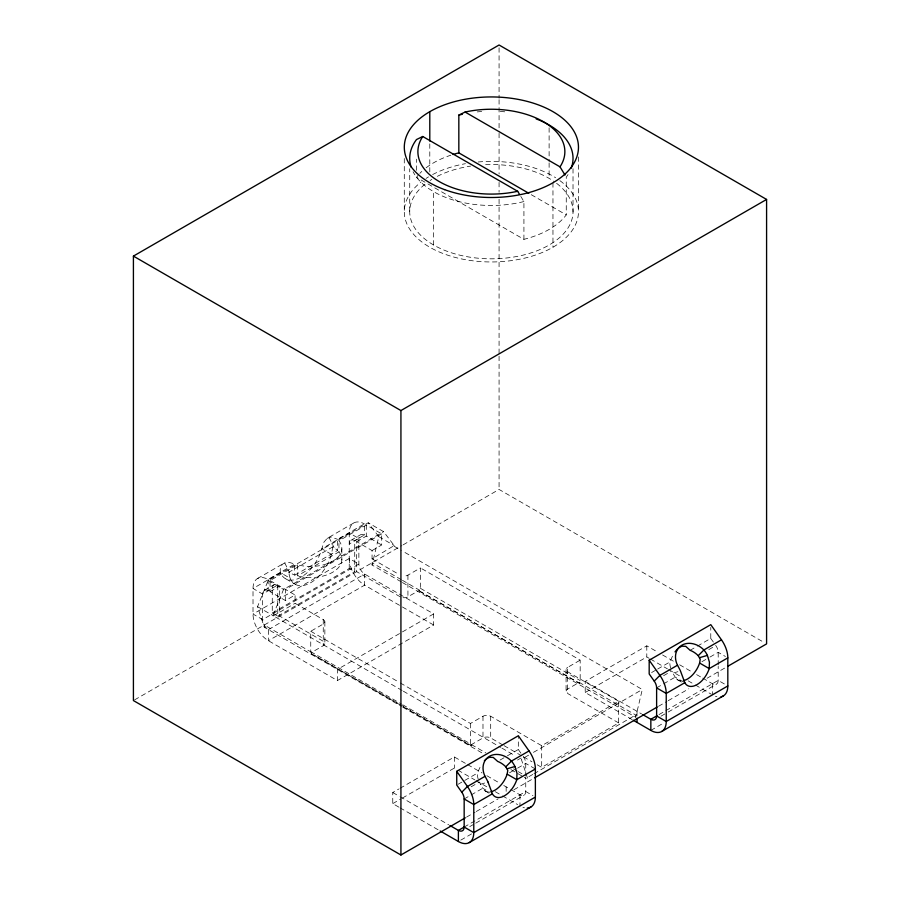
<?xml version="1.0" encoding="UTF-8"?>
<svg xmlns="http://www.w3.org/2000/svg" width="900" height="900" viewBox="0 0 900 900"><rect width="100%" height="100%" fill="white"/><g stroke="black" fill="none" stroke-linecap="round" stroke-linejoin="round"><path stroke-width="0.67" stroke-dasharray="4.5 3.38" d="M409.725 211.32L409.736 168.773M416.498 170.325L416.498 159.131M433.642 245.014L433.642 191.666A81.653 47.149 0 0 1 413.066 171.72M418.106 175.32A81.653 47.137 0 0 0 416.498 177.322L523.924 239.344A81.653 47.137 0 0 0 566.257 214.898L566.257 177.12A81.653 47.149 0 0 0 569.126 172.732M294.84 575.134L337.657 550.418L332.854 546.84L288.641 572.366L294.84 575.134L294.39 563.805M332.854 546.84L331.414 554.332A31.297 18.067 -60 0 1 310.748 582.694A31.297 18.067 -60 0 1 290.081 578.205L280.451 572.648C279.517 568.946 280.8 564.21 284.76 562.95A21.24 11.509 44.4 0 1 289.474 562.5L294.885 564.007L268.132 579.454A21.769 12.566 60 0 0 253.013 588.488L253.013 614.048A21.769 12.566 60 0 0 268.403 640.71L337.421 680.558L433.642 625.005L433.642 613.89L364.635 574.054A8.168 4.714 60 0 1 358.864 564.053L358.864 538.493A8.168 4.714 60 0 1 364.365 535.005L364.365 523.89L337.613 539.336L337.657 550.418M401.22 581.839L372.06 564.998L378.799 536.67L368.213 522.776L268.132 580.556L257.546 606.668L264.285 627.221L401.58 706.489M400.241 596.824L356.659 571.669L356.659 541.665L372.06 550.553L372.06 558.877L394.189 545.558L383.603 531.664L368.213 522.776M402.457 580.331L419.479 590.164C420.761 594.945 420.559 568.249 420.446 567.923L407.936 575.145A5.445 3.139 0 0 1 403.02 576M419.479 591.266L579.521 683.314L580.174 680.558L580.174 660.139L420.446 567.923M402.435 582.536L635.715 717.221L642.296 689.512L402.559 551.104M478.204 779.107A19.046 15.367 44.7 0 1 477.382 773.134L480.656 765.9M670.646 668.002A19.046 15.367 44.7 0 1 669.836 662.029L673.11 654.795M402.098 690.491L272.947 615.555L283.534 589.444L383.603 531.664M353.655 523.024L327.173 538.346L323.989 542.059L321.795 548.786A31.297 18.067 -60 0 1 301.129 577.136A31.297 18.067 -60 0 1 280.451 572.648L253.013 588.488L262.631 594.045L272.261 588.488A8.168 4.714 60 0 1 277.762 585.011L277.762 616.117L272.261 612.934L272.261 588.488M257.423 578.587L283.5 563.524M502.83 744.952L490.691 737.933A5.445 3.139 0 0 0 482.985 737.933L471.442 744.604L471.139 745.886L311.4 653.67L310.748 651.668L310.748 631.26L323.257 624.038A5.445 3.139 0 0 0 323.257 619.594L295.076 603.315L295.076 595.001L285.457 600.559L270.056 591.671L270.056 580.556L297.394 564.773A31.297 18.067 0 0 0 332.685 561.161A31.297 18.067 0 0 0 338.951 540.788L366.289 525.004L381.679 533.891L381.679 545.006L372.06 550.553M264.229 590.366L273.847 584.809M350.831 540.371L360.45 534.814M433.642 625.005L364.635 585.158L268.403 640.71L268.403 629.606A8.168 4.714 60 0 1 262.631 619.605L262.631 594.045A8.168 4.714 60 0 1 268.132 590.569L277.762 585.011M331.414 554.332L321.795 548.786L349.234 532.935L358.864 538.493L349.234 544.05A8.168 4.714 60 0 1 354.735 540.562L364.365 535.005M270.056 591.671L279.686 586.114L279.686 616.117L323.257 641.273A5.445 3.139 0 0 1 323.257 645.716L311.704 652.376L264.285 625.005L264.285 627.221M297.394 564.773L297.394 575.887L338.951 551.891L338.951 540.788M356.659 541.665L366.289 536.119L381.679 545.006M381.679 533.891L285.457 589.444L285.457 600.559M349.234 558.495L253.013 614.048L262.631 619.605L358.864 564.053L349.234 558.495A21.769 12.566 60 0 0 364.635 585.158L364.635 574.054L268.403 629.606M272.261 612.934L349.234 568.496L354.735 571.669L354.735 540.562M273.094 616.016L295.076 603.315M277.762 616.117L354.735 571.669M134.629 699.851L401.895 545.558M403.11 544.86L499.072 489.442L764.145 642.488M403.02 597.69A5.445 3.139 0 0 0 407.936 596.824L419.479 590.164M311.4 653.67L398.835 703.8M433.642 613.89L337.421 669.442L337.421 680.558M400.298 682.954L470.475 723.476L482.985 716.254A5.445 3.139 0 0 1 490.691 716.254L541.688 745.695L618.671 701.258L618.671 722.936L541.688 767.385L536.827 764.572M618.671 722.936L567.664 693.495L567.664 667.361L580.174 660.139M635.715 717.221L635.715 715.005L579.217 682.38L567.664 689.051A5.445 3.139 0 0 0 567.664 693.495M398.835 807.131L392.76 803.621L392.76 792.506L398.801 789.019M400.005 788.321L454.343 756.956L466.391 763.909M632.194 719.64L585.214 692.505L585.214 681.401L646.796 645.84L657.731 652.163M392.76 803.621L401.209 798.739M402.424 798.041L454.343 768.06L456.75 769.455M585.214 692.505L646.796 656.955L649.226 658.361M457.954 784.361L477.382 773.134M500.096 760.028L506.171 756.518M507.386 755.82L518.321 749.509L518.321 735.773M651.611 672.548L656.471 669.746M657.686 669.038L669.836 662.029M690.12 650.317L696.195 646.808M697.41 646.11L710.775 638.393L710.775 627.413M471.161 786.803L479.363 782.066L482.749 788.254L489.971 792.416M517.511 760.039L521.021 758.014M663.615 675.686L670.646 671.625M708.784 649.609L715.815 645.548A8.168 4.714 60 0 1 718.2 652.32L718.2 664.954M528.615 755.156L521.359 759.341L527.94 779.445L524.295 777.341M533.452 752.366L642.296 689.512M464.164 798.975L469.969 795.623M471.139 794.959L482.749 788.254A19.046 11.002 -60 0 0 489.555 791.989M509.49 772.819L516.454 768.791M517.613 768.116L525.746 763.425L535.376 768.982M656.617 687.87L662.423 684.518M663.581 683.842L675.202 677.137A19.046 11.002 -60 0 0 682.009 680.873M701.933 661.702L708.908 657.675M710.066 657.011L718.2 652.32L725.423 656.482M532.789 774.428L527.94 777.217L527.94 779.445M533.993 773.73L635.715 715.005M466.526 817.121L475.031 812.216M476.246 811.519L498.105 798.896M513.9 789.773L533.34 778.556M658.462 706.309L666.967 701.404M668.183 700.706L688.837 688.781M707.051 678.262L725.276 667.732M464.164 827.066L525.746 791.516L532.969 795.679M659.036 714.566L718.2 680.4L727.819 685.957M469.721 826.627L474.548 823.837M475.762 823.14L524.059 795.251M660.96 716.209L667.001 712.721M668.205 712.024L716.512 684.135M460.811 840.116L471.679 833.839M650.846 730.406L664.121 722.734M327.173 538.346L331.245 536.996L337.613 539.336M677.903 671.692L672.773 673.189L671.816 670.95M480.33 784.294L485.449 782.798M531.259 194.692L566.257 214.898M662.591 654.964L673.538 661.275M679.613 664.785L691.762 671.805M696.623 674.617L701.482 677.419M702.709 678.116L712.429 683.73A8.168 4.714 60 0 0 718.2 680.4L718.2 666.36M650.441 659.059L667.451 668.88M668.666 669.589L680.827 676.597M688.117 680.816L694.192 684.326M695.408 685.024L711.214 694.148M683.629 681.998L675.202 677.137L672.773 673.189L673.538 674.685M677.52 679.781L682.324 682.56M378.799 536.67L394.189 545.558M394.043 546.188L401.344 550.395M585.214 681.401L641.621 713.97M372.06 558.877L399.06 574.47M618.671 701.258L567.664 671.805A5.445 3.139 0 0 1 567.664 667.361M420.446 588.33L580.174 680.558M401.243 579.634L372.06 562.781L372.06 564.998M419.782 591.097L579.521 683.314M285.986 578.959L295.605 584.516M270.056 580.556L295.076 595.001M268.132 580.556L283.534 589.444M310.748 631.26L399.082 682.256M504.045 745.65L522.259 756.169M523.474 756.866L531.967 761.771M257.546 606.668L272.947 615.555M403.312 691.189L500.67 747.394M501.885 748.102L515.273 755.831M310.748 651.668L401.501 704.07M402.716 704.768L470.475 743.884L471.139 745.886M471.442 744.604L485.865 752.929M513.517 768.893L517.129 770.974M518.321 771.671L521.933 773.752M400.05 704.498L471.442 745.717M402.795 707.197L482.985 753.491M510.93 769.624L523.08 776.644M467.595 764.606L482.051 772.954M486.877 775.732L498.915 782.685M503.741 785.475L509.603 788.861M510.761 789.525L519.975 794.846A8.168 4.714 60 0 0 525.746 791.516L525.746 777.465M457.954 770.153L474.829 779.884M476.032 780.581L488.081 787.545M495.304 791.719L501.334 795.195M502.537 795.893L517.669 804.623M485.066 790.886L489.881 793.665M392.76 792.506L398.835 796.016M400.05 796.714L448.673 824.783M400.05 807.829L438.941 830.284M710.775 638.393L715.095 644.524M518.321 749.509L521.201 753.592M520.796 196.425L523.924 201.566L523.924 239.344M290.081 578.205L288.641 572.366M329.029 537.39L334.024 547.493M284.76 562.95L289.766 573.041M712.429 683.73L712.429 694.845M646.796 645.84L646.796 656.955M637.02 711.304L637.02 716.861M579.217 682.38L579.217 683.494M578.475 156.938L578.475 211.59M573.019 168.671L573.019 212.04M566.077 669.589L566.077 691.268M552.96 182.779L552.96 247.241M549.113 127.811L549.113 161.505M549.113 162.9L549.113 178.346M541.688 745.695L541.688 767.385M525.746 776.059L525.746 763.425A8.168 4.714 60 0 0 523.373 756.653M519.975 794.846L519.975 805.961M506.149 786.859L506.149 792.416M499.072 47.801L499.072 98.28M499.072 99.675L499.072 131.929M499.072 133.324L499.072 173.993M499.072 182.396L499.072 192.218M499.072 199.226L499.072 354.848M499.072 356.254L499.072 489.442M490.691 716.254L490.691 737.933M482.985 716.254L482.985 737.933M470.475 723.476L470.475 743.884M454.343 756.956L454.343 768.06M429.795 143.899L429.795 171.922M407.936 575.145L407.936 596.824M404.28 158.524L404.28 211.77M366.289 525.004L366.289 536.119M349.234 568.496L349.234 532.935A21.769 12.566 60 0 1 364.365 523.89M341.843 548.798L341.843 559.913M324.855 621.81L324.855 643.489M323.257 619.594L323.257 645.716M311.704 652.376L311.704 653.49M268.132 579.454L268.132 590.569M338.951 551.891A31.297 18.067 0 0 1 332.685 572.265A31.297 18.067 0 0 1 297.394 575.887M524.441 807.773A21.769 12.566 60 0 1 522.979 807.345M477.225 111.904A81.653 47.149 0 0 1 483.593 111.397M500.265 111.465A81.653 47.149 0 0 1 507.87 112.151M419.873 173.351A81.653 47.137 0 0 1 421.808 171.439M426.116 167.782A81.653 47.137 0 0 1 450.844 155.194M523.913 201.555A81.641 47.137 0 0 1 433.642 191.666M556.605 183.319A81.653 47.137 0 0 1 546.368 246.532A81.653 47.137 0 0 1 436.41 246.544A81.653 47.137 0 0 1 426.139 183.33M430.144 180.495A81.653 47.137 0 0 1 431.854 179.415M437.321 176.355A81.653 47.137 0 0 1 470.621 166.095M485.629 164.655A81.653 47.137 0 0 1 554.243 181.597M559.868 180.619A87.097 50.288 0 0 1 551.183 248.231A87.097 50.288 0 0 1 433.755 249.39A87.097 50.288 0 0 1 421.11 181.98M426.049 178.425A87.097 50.288 0 0 1 428.512 176.884M432.641 174.555A87.097 50.288 0 0 1 465.435 163.676M478.226 161.977A87.097 50.288 0 0 1 555.615 177.727M716.895 696.656A21.769 12.566 60 0 1 715.433 696.24"/><path stroke-width="1.35" d="M528.84 193.297L458.831 152.876L458.831 115.099L465.098 112.05A73.485 42.424 0 0 1 543.341 121.669A73.485 42.424 0 0 1 560.002 166.838L564.998 175.028M683.314 680.692A19.046 11.002 -60 0 0 699.615 663.041L700.211 659.295L698.242 655.695A19.046 15.367 44.7 0 0 690.12 650.317L685.732 646.335L682.268 646.178A11.588 6.683 -60 0 0 676.8 649.699L675.011 651.847M490.86 791.798A19.046 11.002 -60 0 0 507.161 774.158L507.769 770.411L505.789 766.811A19.046 15.367 44.7 0 0 497.666 761.423L493.279 757.451L489.825 757.294A11.588 6.683 -60 0 0 484.358 760.804M461.79 792.214L467.438 786.488L485.021 776.34A19.046 15.367 44.7 0 1 489.454 756.281A19.046 15.367 44.7 0 1 511.447 761.085L529.031 750.938L518.321 735.773L456.739 771.322L456.739 785.059L461.79 792.214A8.168 4.714 60 0 1 464.164 798.975L464.164 827.066A8.168 4.714 60 0 1 458.392 830.396L458.392 841.511L440.156 830.981M505.789 766.811L511.447 761.085A20.441 16.965 54.9 0 1 514.946 766.496L516.983 773.28L516.78 779.715A19.046 11.002 -60 0 1 504.585 795.724A19.046 11.002 -60 0 1 492.379 793.8L473.782 804.533L464.164 798.975M654.232 681.097L659.891 675.383L677.475 665.235A19.046 15.367 44.7 0 1 681.908 645.176A19.046 15.367 44.7 0 1 703.901 649.969L721.474 639.821L710.775 624.656L649.181 660.217L649.181 673.954L654.232 681.097A8.168 4.714 60 0 1 656.617 687.87L656.617 715.961A8.168 4.714 60 0 1 650.846 719.291L650.846 730.406L633.398 720.337M698.242 655.695L703.901 649.969A20.441 16.976 54.9 0 1 707.4 655.391L709.436 662.175L709.234 668.599A19.046 11.002 -60 0 1 697.028 684.619A19.046 11.002 -60 0 1 684.821 682.695L666.236 693.428L656.617 687.87M465.311 817.83L400.928 855L133.414 700.56L133.414 256.106L499.072 45L766.586 199.44L766.586 643.894L727.706 666.337M133.414 256.106L400.928 410.558L766.586 199.44M529.031 750.938A21.769 12.566 60 0 1 535.376 768.982L516.78 779.715L507.161 774.158M721.474 639.821A21.769 12.566 60 0 1 727.819 657.866L709.234 668.599L699.615 663.041M534.555 777.847L657.248 707.018M464.434 826.92L458.392 830.396L449.887 825.491M656.876 715.804L650.846 719.291L642.78 714.634M535.376 768.982L535.376 797.062L473.782 832.624A21.769 12.566 60 0 1 458.392 841.511M727.819 657.866L727.819 685.957L666.236 721.508A21.769 12.566 60 0 1 650.846 730.406M469.282 842.591L530.865 807.03M661.725 731.475L723.319 695.925M519.548 194.366L517.658 191.284L422.752 136.496L416.498 139.545A81.653 47.149 0 0 0 411.154 167.153M699.716 657.63L707.4 655.391M507.262 768.746L514.957 766.496M465.098 112.05L560.002 166.838M656.617 715.961L666.236 721.508L666.236 693.428A21.769 12.566 60 0 0 659.891 675.383L649.181 660.217M464.164 827.066L473.782 832.624L473.782 804.533A21.769 12.566 60 0 0 467.438 786.488L456.739 771.322M488.014 782.055L492.379 793.8M684.821 682.695L680.456 670.939A20.396 5.051 62.9 0 0 677.486 665.201M637.02 718.256L637.02 722.419M429.795 111.668L429.795 141.097M400.928 410.558L400.928 855M485.032 776.306A20.396 5.051 62.9 0 1 488.036 782.055M535.376 797.062A21.769 12.566 60 0 1 527.231 808.043M517.658 191.284A73.485 42.424 0 0 1 439.414 181.665A73.485 42.424 0 0 1 422.752 136.496M540.382 120.623A81.653 47.149 0 0 1 571.219 168.188M458.82 115.099A81.653 47.149 0 0 1 462.386 114.255M536.186 118.913A81.653 47.149 0 0 1 539.359 120.172M453.082 154.474A81.653 47.137 0 0 1 458.831 152.876M727.819 685.957A21.769 12.566 60 0 1 720.979 696.791M444.6 189.63A87.097 50.288 0 0 0 578.385 149.4A87.097 50.288 0 0 0 451.147 102.623A87.097 50.288 0 0 0 444.6 189.63"/></g></svg>
